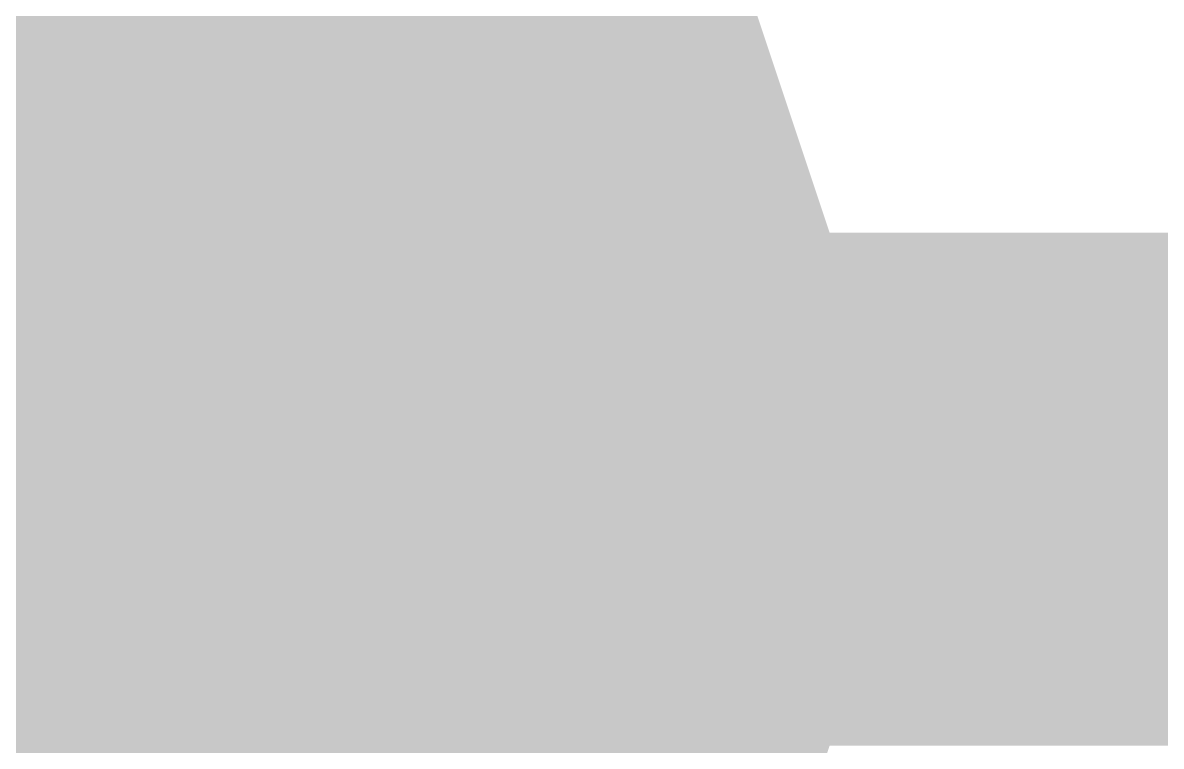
# Model space of a CAD drawing. Header units: inches. Extents: x 0 to 11.5, y 0 to 7.6.
# Drawn here: x 6.15676 to 6.18294, y 4.94388 to 4.96052 of the extents above; entities that cross this region are included whole.
import ezdxf

# ---------------------------------------------------------------- set-up
doc = ezdxf.new("R2010")
doc.units = ezdxf.units.IN
doc.header["$MEASUREMENT"] = 0
doc.layers.add('Sheet', color=255, linetype='Continuous')

msp = doc.modelspace()

# ---------------------------------------------------------------- linework, layer by layer
at = {"layer": 'Sheet'}
for points in [[(6.800175, 5.149913, 0.0118, 0.0118, 0), (6.800175, 4.949791, 0.0118, 0.0118, 0), (6.150224, 4.949791, 0.0118, 0.0118, 0)], [(6.16114, 4.966661, 0.0118, 0.0118, 0), (6.162132, 4.965999, 0.0118, 0.0118, 0), (6.162793, 4.965338, 0.0118, 0.0118, 0), (6.163455, 4.964676, 0.0118, 0.0118, 0), (6.164116, 4.964015, 0.0118, 0.0118, 0), (6.164778, 4.963353, 0.0118, 0.0118, 0), (6.165439, 4.962692, 0.0118, 0.0118, 0), (6.166101, 4.96203, 0.0118, 0.0118, 0), (6.166763, 4.961038, 0.0118, 0.0118, 0), (6.167093, 4.960376, 0.0118, 0.0118, 0), (6.167755, 4.959384, 0.0118, 0.0118, 0), (6.168086, 4.958722, 0.0118, 0.0118, 0), (6.168416, 4.95773, 0.0118, 0.0118, 0), (6.168747, 4.956737, 0.0118, 0.0118, 0), (6.169078, 4.955745, 0.0118, 0.0118, 0), (6.169409, 4.954753, 0.0118, 0.0118, 0), (6.169739, 4.95376, 0.0118, 0.0118, 0), (6.169739, 4.952768, 0.0118, 0.0118, 0), (6.17007, 4.951776, 0.0118, 0.0118, 0), (6.17007, 4.950783, 0.0118, 0.0118, 0), (6.17007, 4.949791, 0.0118, 0.0118, 0)], [(6.16114, 4.966661, 0.0118, 0.0118, 0), (6.162132, 4.965999, 0.0118, 0.0118, 0), (6.162793, 4.965338, 0.0118, 0.0118, 0), (6.163455, 4.964676, 0.0118, 0.0118, 0), (6.164116, 4.964015, 0.0118, 0.0118, 0), (6.164778, 4.963353, 0.0118, 0.0118, 0), (6.165439, 4.962692, 0.0118, 0.0118, 0), (6.166101, 4.96203, 0.0118, 0.0118, 0), (6.166763, 4.961038, 0.0118, 0.0118, 0), (6.167093, 4.960376, 0.0118, 0.0118, 0), (6.167755, 4.959384, 0.0118, 0.0118, 0), (6.168086, 4.958722, 0.0118, 0.0118, 0), (6.168416, 4.95773, 0.0118, 0.0118, 0), (6.168747, 4.956737, 0.0118, 0.0118, 0), (6.169078, 4.955745, 0.0118, 0.0118, 0), (6.169409, 4.954753, 0.0118, 0.0118, 0), (6.169739, 4.95376, 0.0118, 0.0118, 0), (6.169739, 4.952768, 0.0118, 0.0118, 0), (6.17007, 4.951776, 0.0118, 0.0118, 0), (6.17007, 4.950783, 0.0118, 0.0118, 0), (6.17007, 4.949791, 0.0118, 0.0118, 0)], [(6.16114, 4.966661, 0.0118, 0.0118, 0), (6.162132, 4.965999, 0.0118, 0.0118, 0), (6.162793, 4.965338, 0.0118, 0.0118, 0), (6.163455, 4.964676, 0.0118, 0.0118, 0), (6.164116, 4.964015, 0.0118, 0.0118, 0), (6.164778, 4.963353, 0.0118, 0.0118, 0), (6.165439, 4.962692, 0.0118, 0.0118, 0), (6.166101, 4.96203, 0.0118, 0.0118, 0), (6.166763, 4.961038, 0.0118, 0.0118, 0), (6.167093, 4.960376, 0.0118, 0.0118, 0), (6.167755, 4.959384, 0.0118, 0.0118, 0), (6.168086, 4.958722, 0.0118, 0.0118, 0), (6.168416, 4.95773, 0.0118, 0.0118, 0), (6.168747, 4.956737, 0.0118, 0.0118, 0), (6.169078, 4.955745, 0.0118, 0.0118, 0), (6.169409, 4.954753, 0.0118, 0.0118, 0), (6.169739, 4.95376, 0.0118, 0.0118, 0), (6.169739, 4.952768, 0.0118, 0.0118, 0), (6.17007, 4.951776, 0.0118, 0.0118, 0), (6.17007, 4.950783, 0.0118, 0.0118, 0), (6.17007, 4.949791, 0.0118, 0.0118, 0)], [(6.16114, 4.966661, 0.0118, 0.0118, 0), (6.162132, 4.965999, 0.0118, 0.0118, 0), (6.162793, 4.965338, 0.0118, 0.0118, 0), (6.163455, 4.964676, 0.0118, 0.0118, 0), (6.164116, 4.964015, 0.0118, 0.0118, 0), (6.164778, 4.963353, 0.0118, 0.0118, 0), (6.165439, 4.962692, 0.0118, 0.0118, 0), (6.166101, 4.96203, 0.0118, 0.0118, 0), (6.166763, 4.961038, 0.0118, 0.0118, 0), (6.167093, 4.960376, 0.0118, 0.0118, 0), (6.167755, 4.959384, 0.0118, 0.0118, 0), (6.168086, 4.958722, 0.0118, 0.0118, 0), (6.168416, 4.95773, 0.0118, 0.0118, 0), (6.168747, 4.956737, 0.0118, 0.0118, 0), (6.169078, 4.955745, 0.0118, 0.0118, 0), (6.169409, 4.954753, 0.0118, 0.0118, 0), (6.169739, 4.95376, 0.0118, 0.0118, 0), (6.169739, 4.952768, 0.0118, 0.0118, 0), (6.17007, 4.951776, 0.0118, 0.0118, 0), (6.17007, 4.950783, 0.0118, 0.0118, 0), (6.17007, 4.949791, 0.0118, 0.0118, 0)], [(6.16114, 4.966661, 0.0118, 0.0118, 0), (6.162132, 4.965999, 0.0118, 0.0118, 0), (6.162793, 4.965338, 0.0118, 0.0118, 0), (6.163455, 4.964676, 0.0118, 0.0118, 0), (6.164116, 4.964015, 0.0118, 0.0118, 0), (6.164778, 4.963353, 0.0118, 0.0118, 0), (6.165439, 4.962692, 0.0118, 0.0118, 0), (6.166101, 4.96203, 0.0118, 0.0118, 0), (6.166763, 4.961038, 0.0118, 0.0118, 0), (6.167093, 4.960376, 0.0118, 0.0118, 0), (6.167755, 4.959384, 0.0118, 0.0118, 0), (6.168086, 4.958722, 0.0118, 0.0118, 0), (6.168416, 4.95773, 0.0118, 0.0118, 0), (6.168747, 4.956737, 0.0118, 0.0118, 0), (6.169078, 4.955745, 0.0118, 0.0118, 0), (6.169409, 4.954753, 0.0118, 0.0118, 0), (6.169739, 4.95376, 0.0118, 0.0118, 0), (6.169739, 4.952768, 0.0118, 0.0118, 0), (6.17007, 4.951776, 0.0118, 0.0118, 0), (6.17007, 4.950783, 0.0118, 0.0118, 0), (6.17007, 4.949791, 0.0118, 0.0118, 0)], [(6.16114, 4.966661, 0.0118, 0.0118, 0), (6.162132, 4.965999, 0.0118, 0.0118, 0), (6.162793, 4.965338, 0.0118, 0.0118, 0), (6.163455, 4.964676, 0.0118, 0.0118, 0), (6.164116, 4.964015, 0.0118, 0.0118, 0), (6.164778, 4.963353, 0.0118, 0.0118, 0), (6.165439, 4.962692, 0.0118, 0.0118, 0), (6.166101, 4.96203, 0.0118, 0.0118, 0), (6.166763, 4.961038, 0.0118, 0.0118, 0), (6.167093, 4.960376, 0.0118, 0.0118, 0), (6.167755, 4.959384, 0.0118, 0.0118, 0), (6.168086, 4.958722, 0.0118, 0.0118, 0), (6.168416, 4.95773, 0.0118, 0.0118, 0), (6.168747, 4.956737, 0.0118, 0.0118, 0), (6.169078, 4.955745, 0.0118, 0.0118, 0), (6.169409, 4.954753, 0.0118, 0.0118, 0), (6.169739, 4.95376, 0.0118, 0.0118, 0), (6.169739, 4.952768, 0.0118, 0.0118, 0), (6.17007, 4.951776, 0.0118, 0.0118, 0), (6.17007, 4.950783, 0.0118, 0.0118, 0), (6.17007, 4.949791, 0.0118, 0.0118, 0)], [(6.16114, 4.966661, 0.0118, 0.0118, 0), (6.162132, 4.965999, 0.0118, 0.0118, 0), (6.162793, 4.965338, 0.0118, 0.0118, 0), (6.163455, 4.964676, 0.0118, 0.0118, 0), (6.164116, 4.964015, 0.0118, 0.0118, 0), (6.164778, 4.963353, 0.0118, 0.0118, 0), (6.165439, 4.962692, 0.0118, 0.0118, 0), (6.166101, 4.96203, 0.0118, 0.0118, 0), (6.166763, 4.961038, 0.0118, 0.0118, 0), (6.167093, 4.960376, 0.0118, 0.0118, 0), (6.167755, 4.959384, 0.0118, 0.0118, 0), (6.168086, 4.958722, 0.0118, 0.0118, 0), (6.168416, 4.95773, 0.0118, 0.0118, 0), (6.168747, 4.956737, 0.0118, 0.0118, 0), (6.169078, 4.955745, 0.0118, 0.0118, 0), (6.169409, 4.954753, 0.0118, 0.0118, 0), (6.169739, 4.95376, 0.0118, 0.0118, 0), (6.169739, 4.952768, 0.0118, 0.0118, 0), (6.17007, 4.951776, 0.0118, 0.0118, 0), (6.17007, 4.950783, 0.0118, 0.0118, 0), (6.17007, 4.949791, 0.0118, 0.0118, 0)], [(6.16114, 4.966661, 0.0118, 0.0118, 0), (6.162132, 4.965999, 0.0118, 0.0118, 0), (6.162793, 4.965338, 0.0118, 0.0118, 0), (6.163455, 4.964676, 0.0118, 0.0118, 0), (6.164116, 4.964015, 0.0118, 0.0118, 0), (6.164778, 4.963353, 0.0118, 0.0118, 0), (6.165439, 4.962692, 0.0118, 0.0118, 0), (6.166101, 4.96203, 0.0118, 0.0118, 0), (6.166763, 4.961038, 0.0118, 0.0118, 0), (6.167093, 4.960376, 0.0118, 0.0118, 0), (6.167755, 4.959384, 0.0118, 0.0118, 0), (6.168086, 4.958722, 0.0118, 0.0118, 0), (6.168416, 4.95773, 0.0118, 0.0118, 0), (6.168747, 4.956737, 0.0118, 0.0118, 0), (6.169078, 4.955745, 0.0118, 0.0118, 0), (6.169409, 4.954753, 0.0118, 0.0118, 0), (6.169739, 4.95376, 0.0118, 0.0118, 0), (6.169739, 4.952768, 0.0118, 0.0118, 0), (6.17007, 4.951776, 0.0118, 0.0118, 0), (6.17007, 4.950783, 0.0118, 0.0118, 0), (6.17007, 4.949791, 0.0118, 0.0118, 0)], [(6.165439, 4.962692, 0.0039, 0.0039, 0), (6.166101, 4.96203, 0.0039, 0.0039, 0), (6.166763, 4.961038, 0.0039, 0.0039, 0), (6.167093, 4.960376, 0.0039, 0.0039, 0), (6.167755, 4.959384, 0.0039, 0.0039, 0), (6.168086, 4.958722, 0.0039, 0.0039, 0), (6.168416, 4.95773, 0.0039, 0.0039, 0), (6.168747, 4.956737, 0.0039, 0.0039, 0), (6.169078, 4.955745, 0.0039, 0.0039, 0), (6.169409, 4.954753, 0.0039, 0.0039, 0), (6.169739, 4.95376, 0.0039, 0.0039, 0), (6.169739, 4.952768, 0.0039, 0.0039, 0), (6.17007, 4.951776, 0.0039, 0.0039, 0), (6.17007, 4.950783, 0.0039, 0.0039, 0), (6.17007, 4.949791, 0.0039, 0.0039, 0)], [(6.165439, 4.962692, 0.0039, 0.0039, 0), (6.166101, 4.96203, 0.0039, 0.0039, 0), (6.166763, 4.961038, 0.0039, 0.0039, 0), (6.167093, 4.960376, 0.0039, 0.0039, 0), (6.167755, 4.959384, 0.0039, 0.0039, 0), (6.168086, 4.958722, 0.0039, 0.0039, 0), (6.168416, 4.95773, 0.0039, 0.0039, 0), (6.168747, 4.956737, 0.0039, 0.0039, 0), (6.169078, 4.955745, 0.0039, 0.0039, 0), (6.169409, 4.954753, 0.0039, 0.0039, 0), (6.169739, 4.95376, 0.0039, 0.0039, 0), (6.169739, 4.952768, 0.0039, 0.0039, 0), (6.17007, 4.951776, 0.0039, 0.0039, 0), (6.17007, 4.950783, 0.0039, 0.0039, 0), (6.17007, 4.949791, 0.0039, 0.0039, 0)], [(6.165439, 4.962692, 0.0039, 0.0039, 0), (6.166101, 4.96203, 0.0039, 0.0039, 0), (6.166763, 4.961038, 0.0039, 0.0039, 0), (6.167093, 4.960376, 0.0039, 0.0039, 0), (6.167755, 4.959384, 0.0039, 0.0039, 0), (6.168086, 4.958722, 0.0039, 0.0039, 0), (6.168416, 4.95773, 0.0039, 0.0039, 0), (6.168747, 4.956737, 0.0039, 0.0039, 0), (6.169078, 4.955745, 0.0039, 0.0039, 0), (6.169409, 4.954753, 0.0039, 0.0039, 0), (6.169739, 4.95376, 0.0039, 0.0039, 0), (6.169739, 4.952768, 0.0039, 0.0039, 0), (6.17007, 4.951776, 0.0039, 0.0039, 0), (6.17007, 4.950783, 0.0039, 0.0039, 0), (6.17007, 4.949791, 0.0039, 0.0039, 0)], [(6.165439, 4.962692, 0.0039, 0.0039, 0), (6.166101, 4.96203, 0.0039, 0.0039, 0), (6.166763, 4.961038, 0.0039, 0.0039, 0), (6.167093, 4.960376, 0.0039, 0.0039, 0), (6.167755, 4.959384, 0.0039, 0.0039, 0), (6.168086, 4.958722, 0.0039, 0.0039, 0), (6.168416, 4.95773, 0.0039, 0.0039, 0), (6.168747, 4.956737, 0.0039, 0.0039, 0), (6.169078, 4.955745, 0.0039, 0.0039, 0), (6.169409, 4.954753, 0.0039, 0.0039, 0), (6.169739, 4.95376, 0.0039, 0.0039, 0), (6.169739, 4.952768, 0.0039, 0.0039, 0), (6.17007, 4.951776, 0.0039, 0.0039, 0), (6.17007, 4.950783, 0.0039, 0.0039, 0), (6.17007, 4.949791, 0.0039, 0.0039, 0)], [(6.165439, 4.962692, 0.0039, 0.0039, 0), (6.166101, 4.96203, 0.0039, 0.0039, 0), (6.166763, 4.961038, 0.0039, 0.0039, 0), (6.167093, 4.960376, 0.0039, 0.0039, 0), (6.167755, 4.959384, 0.0039, 0.0039, 0), (6.168086, 4.958722, 0.0039, 0.0039, 0), (6.168416, 4.95773, 0.0039, 0.0039, 0), (6.168747, 4.956737, 0.0039, 0.0039, 0), (6.169078, 4.955745, 0.0039, 0.0039, 0), (6.169409, 4.954753, 0.0039, 0.0039, 0), (6.169739, 4.95376, 0.0039, 0.0039, 0), (6.169739, 4.952768, 0.0039, 0.0039, 0), (6.17007, 4.951776, 0.0039, 0.0039, 0), (6.17007, 4.950783, 0.0039, 0.0039, 0), (6.17007, 4.949791, 0.0039, 0.0039, 0)], [(6.165439, 4.962692, 0.0039, 0.0039, 0), (6.166101, 4.96203, 0.0039, 0.0039, 0), (6.166763, 4.961038, 0.0039, 0.0039, 0), (6.167093, 4.960376, 0.0039, 0.0039, 0), (6.167755, 4.959384, 0.0039, 0.0039, 0), (6.168086, 4.958722, 0.0039, 0.0039, 0), (6.168416, 4.95773, 0.0039, 0.0039, 0), (6.168747, 4.956737, 0.0039, 0.0039, 0), (6.169078, 4.955745, 0.0039, 0.0039, 0), (6.169409, 4.954753, 0.0039, 0.0039, 0), (6.169739, 4.95376, 0.0039, 0.0039, 0), (6.169739, 4.952768, 0.0039, 0.0039, 0), (6.17007, 4.951776, 0.0039, 0.0039, 0), (6.17007, 4.950783, 0.0039, 0.0039, 0), (6.17007, 4.949791, 0.0039, 0.0039, 0)], [(6.165439, 4.962692, 0.0039, 0.0039, 0), (6.166101, 4.96203, 0.0039, 0.0039, 0), (6.166763, 4.961038, 0.0039, 0.0039, 0), (6.167093, 4.960376, 0.0039, 0.0039, 0), (6.167755, 4.959384, 0.0039, 0.0039, 0), (6.168086, 4.958722, 0.0039, 0.0039, 0), (6.168416, 4.95773, 0.0039, 0.0039, 0), (6.168747, 4.956737, 0.0039, 0.0039, 0), (6.169078, 4.955745, 0.0039, 0.0039, 0), (6.169409, 4.954753, 0.0039, 0.0039, 0), (6.169739, 4.95376, 0.0039, 0.0039, 0), (6.169739, 4.952768, 0.0039, 0.0039, 0), (6.17007, 4.951776, 0.0039, 0.0039, 0), (6.17007, 4.950783, 0.0039, 0.0039, 0), (6.17007, 4.949791, 0.0039, 0.0039, 0)], [(6.165439, 4.962692, 0.0039, 0.0039, 0), (6.166101, 4.96203, 0.0039, 0.0039, 0), (6.166763, 4.961038, 0.0039, 0.0039, 0), (6.167093, 4.960376, 0.0039, 0.0039, 0), (6.167755, 4.959384, 0.0039, 0.0039, 0), (6.168086, 4.958722, 0.0039, 0.0039, 0), (6.168416, 4.95773, 0.0039, 0.0039, 0), (6.168747, 4.956737, 0.0039, 0.0039, 0), (6.169078, 4.955745, 0.0039, 0.0039, 0), (6.169409, 4.954753, 0.0039, 0.0039, 0), (6.169739, 4.95376, 0.0039, 0.0039, 0), (6.169739, 4.952768, 0.0039, 0.0039, 0), (6.17007, 4.951776, 0.0039, 0.0039, 0), (6.17007, 4.950783, 0.0039, 0.0039, 0), (6.17007, 4.949791, 0.0039, 0.0039, 0)], [(6.17007, 4.949791, 0.0118, 0.0118, 0), (6.17007, 4.948799, 0.0118, 0.0118, 0), (6.17007, 4.947806, 0.0118, 0.0118, 0), (6.169739, 4.946814, 0.0118, 0.0118, 0), (6.169739, 4.945822, 0.0118, 0.0118, 0), (6.169409, 4.944829, 0.0118, 0.0118, 0), (6.169078, 4.943837, 0.0118, 0.0118, 0), (6.168747, 4.942845, 0.0118, 0.0118, 0), (6.168416, 4.942183, 0.0118, 0.0118, 0), (6.168086, 4.941191, 0.0118, 0.0118, 0), (6.167755, 4.940198, 0.0118, 0.0118, 0), (6.167093, 4.939537, 0.0118, 0.0118, 0), (6.166763, 4.938875, 0.0118, 0.0118, 0), (6.166101, 4.937883, 0.0118, 0.0118, 0)], [(6.17007, 4.949791, 0.0118, 0.0118, 0), (6.17007, 4.948799, 0.0118, 0.0118, 0), (6.17007, 4.947806, 0.0118, 0.0118, 0), (6.169739, 4.946814, 0.0118, 0.0118, 0), (6.169739, 4.945822, 0.0118, 0.0118, 0), (6.169409, 4.944829, 0.0118, 0.0118, 0), (6.169078, 4.943837, 0.0118, 0.0118, 0), (6.168747, 4.942845, 0.0118, 0.0118, 0), (6.168416, 4.942183, 0.0118, 0.0118, 0), (6.168086, 4.941191, 0.0118, 0.0118, 0), (6.167755, 4.940198, 0.0118, 0.0118, 0), (6.167093, 4.939537, 0.0118, 0.0118, 0), (6.166763, 4.938875, 0.0118, 0.0118, 0), (6.166101, 4.937883, 0.0118, 0.0118, 0)], [(6.17007, 4.949791, 0.0118, 0.0118, 0), (6.17007, 4.948799, 0.0118, 0.0118, 0), (6.17007, 4.947806, 0.0118, 0.0118, 0), (6.169739, 4.946814, 0.0118, 0.0118, 0), (6.169739, 4.945822, 0.0118, 0.0118, 0), (6.169409, 4.944829, 0.0118, 0.0118, 0), (6.169078, 4.943837, 0.0118, 0.0118, 0), (6.168747, 4.942845, 0.0118, 0.0118, 0), (6.168416, 4.942183, 0.0118, 0.0118, 0), (6.168086, 4.941191, 0.0118, 0.0118, 0), (6.167755, 4.940198, 0.0118, 0.0118, 0), (6.167093, 4.939537, 0.0118, 0.0118, 0), (6.166763, 4.938875, 0.0118, 0.0118, 0), (6.166101, 4.937883, 0.0118, 0.0118, 0)], [(6.17007, 4.949791, 0.0118, 0.0118, 0), (6.17007, 4.948799, 0.0118, 0.0118, 0), (6.17007, 4.947806, 0.0118, 0.0118, 0), (6.169739, 4.946814, 0.0118, 0.0118, 0), (6.169739, 4.945822, 0.0118, 0.0118, 0), (6.169409, 4.944829, 0.0118, 0.0118, 0), (6.169078, 4.943837, 0.0118, 0.0118, 0), (6.168747, 4.942845, 0.0118, 0.0118, 0), (6.168416, 4.942183, 0.0118, 0.0118, 0), (6.168086, 4.941191, 0.0118, 0.0118, 0), (6.167755, 4.940198, 0.0118, 0.0118, 0), (6.167093, 4.939537, 0.0118, 0.0118, 0), (6.166763, 4.938875, 0.0118, 0.0118, 0), (6.166101, 4.937883, 0.0118, 0.0118, 0)], [(6.17007, 4.949791, 0.0118, 0.0118, 0), (6.17007, 4.948799, 0.0118, 0.0118, 0), (6.17007, 4.947806, 0.0118, 0.0118, 0), (6.169739, 4.946814, 0.0118, 0.0118, 0), (6.169739, 4.945822, 0.0118, 0.0118, 0), (6.169409, 4.944829, 0.0118, 0.0118, 0), (6.169078, 4.943837, 0.0118, 0.0118, 0), (6.168747, 4.942845, 0.0118, 0.0118, 0), (6.168416, 4.942183, 0.0118, 0.0118, 0), (6.168086, 4.941191, 0.0118, 0.0118, 0), (6.167755, 4.940198, 0.0118, 0.0118, 0), (6.167093, 4.939537, 0.0118, 0.0118, 0), (6.166763, 4.938875, 0.0118, 0.0118, 0), (6.166101, 4.937883, 0.0118, 0.0118, 0)], [(6.17007, 4.949791, 0.0118, 0.0118, 0), (6.17007, 4.948799, 0.0118, 0.0118, 0), (6.17007, 4.947806, 0.0118, 0.0118, 0), (6.169739, 4.946814, 0.0118, 0.0118, 0), (6.169739, 4.945822, 0.0118, 0.0118, 0), (6.169409, 4.944829, 0.0118, 0.0118, 0), (6.169078, 4.943837, 0.0118, 0.0118, 0), (6.168747, 4.942845, 0.0118, 0.0118, 0), (6.168416, 4.942183, 0.0118, 0.0118, 0), (6.168086, 4.941191, 0.0118, 0.0118, 0), (6.167755, 4.940198, 0.0118, 0.0118, 0), (6.167093, 4.939537, 0.0118, 0.0118, 0), (6.166763, 4.938875, 0.0118, 0.0118, 0), (6.166101, 4.937883, 0.0118, 0.0118, 0)], [(6.17007, 4.949791, 0.0118, 0.0118, 0), (6.17007, 4.948799, 0.0118, 0.0118, 0), (6.17007, 4.947806, 0.0118, 0.0118, 0), (6.169739, 4.946814, 0.0118, 0.0118, 0), (6.169739, 4.945822, 0.0118, 0.0118, 0), (6.169409, 4.944829, 0.0118, 0.0118, 0), (6.169078, 4.943837, 0.0118, 0.0118, 0), (6.168747, 4.942845, 0.0118, 0.0118, 0), (6.168416, 4.942183, 0.0118, 0.0118, 0), (6.168086, 4.941191, 0.0118, 0.0118, 0), (6.167755, 4.940198, 0.0118, 0.0118, 0), (6.167093, 4.939537, 0.0118, 0.0118, 0), (6.166763, 4.938875, 0.0118, 0.0118, 0), (6.166101, 4.937883, 0.0118, 0.0118, 0)], [(6.17007, 4.949791, 0.0118, 0.0118, 0), (6.17007, 4.948799, 0.0118, 0.0118, 0), (6.17007, 4.947806, 0.0118, 0.0118, 0), (6.169739, 4.946814, 0.0118, 0.0118, 0), (6.169739, 4.945822, 0.0118, 0.0118, 0), (6.169409, 4.944829, 0.0118, 0.0118, 0), (6.169078, 4.943837, 0.0118, 0.0118, 0), (6.168747, 4.942845, 0.0118, 0.0118, 0), (6.168416, 4.942183, 0.0118, 0.0118, 0), (6.168086, 4.941191, 0.0118, 0.0118, 0), (6.167755, 4.940198, 0.0118, 0.0118, 0), (6.167093, 4.939537, 0.0118, 0.0118, 0), (6.166763, 4.938875, 0.0118, 0.0118, 0), (6.166101, 4.937883, 0.0118, 0.0118, 0)], [(6.17007, 4.949791, 0.0118, 0.0118, 0), (6.17007, 4.949791, 0.0118, 0.0118, 0), (6.17007, 4.949791, 0.0118, 0.0118, 0), (6.17007, 4.949791, 0.0118, 0.0118, 0), (6.17007, 4.949791, 0.0118, 0.0118, 0), (6.17007, 4.949791, 0.0118, 0.0118, 0), (6.17007, 4.949791, 0.0118, 0.0118, 0), (6.17007, 4.949791, 0.0118, 0.0118, 0), (6.17007, 4.949791, 0.0118, 0.0118, 0), (6.17007, 4.949791, 0.0118, 0.0118, 0), (6.17007, 4.949791, 0.0118, 0.0118, 0), (6.17007, 4.949791, 0.0118, 0.0118, 0), (6.17007, 4.949791, 0.0118, 0.0118, 0), (6.17007, 4.949791, 0.0118, 0.0118, 0), (6.17007, 4.949791, 0.0118, 0.0118, 0), (6.17007, 4.949791, 0.0118, 0.0118, 0), (6.17007, 4.949791, 0.0118, 0.0118, 0), (6.17007, 4.949791, 0.0118, 0.0118, 0), (6.17007, 4.949791, 0.0118, 0.0118, 0), (6.17007, 4.949791, 0.0118, 0.0118, 0), (6.17007, 4.949791, 0.0118, 0.0118, 0), (6.17007, 4.949791, 0.0118, 0.0118, 0), (6.17007, 4.949791, 0.0118, 0.0118, 0), (6.17007, 4.949791, 0.0118, 0.0118, 0), (6.17007, 4.949791, 0.0118, 0.0118, 0), (6.17007, 4.949791, 0.0118, 0.0118, 0), (6.17007, 4.949791, 0.0118, 0.0118, 0), (6.17007, 4.949791, 0.0118, 0.0118, 0), (6.17007, 4.949791, 0.0118, 0.0118, 0), (6.17007, 4.949791, 0.0118, 0.0118, 0), (6.17007, 4.949791, 0.0118, 0.0118, 0), (6.17007, 4.949791, 0.0118, 0.0118, 0), (6.17007, 4.949791, 0.0118, 0.0118, 0)], [(6.17007, 4.949791, 0.0118, 0.0118, 0), (6.17007, 4.949791, 0.0118, 0.0118, 0)], [(6.17007, 4.949791, 0.0118, 0.0118, 0), (6.17007, 4.949791, 0.0118, 0.0118, 0), (6.17007, 4.949791, 0.0118, 0.0118, 0), (6.17007, 4.949791, 0.0118, 0.0118, 0), (6.17007, 4.949791, 0.0118, 0.0118, 0), (6.17007, 4.949791, 0.0118, 0.0118, 0), (6.17007, 4.949791, 0.0118, 0.0118, 0), (6.17007, 4.949791, 0.0118, 0.0118, 0), (6.17007, 4.949791, 0.0118, 0.0118, 0), (6.17007, 4.949791, 0.0118, 0.0118, 0), (6.17007, 4.949791, 0.0118, 0.0118, 0), (6.17007, 4.949791, 0.0118, 0.0118, 0), (6.17007, 4.949791, 0.0118, 0.0118, 0), (6.17007, 4.949791, 0.0118, 0.0118, 0), (6.17007, 4.949791, 0.0118, 0.0118, 0), (6.17007, 4.949791, 0.0118, 0.0118, 0), (6.17007, 4.949791, 0.0118, 0.0118, 0), (6.17007, 4.949791, 0.0118, 0.0118, 0), (6.17007, 4.949791, 0.0118, 0.0118, 0), (6.17007, 4.949791, 0.0118, 0.0118, 0), (6.17007, 4.949791, 0.0118, 0.0118, 0), (6.17007, 4.949791, 0.0118, 0.0118, 0), (6.17007, 4.949791, 0.0118, 0.0118, 0), (6.17007, 4.949791, 0.0118, 0.0118, 0), (6.17007, 4.949791, 0.0118, 0.0118, 0), (6.17007, 4.949791, 0.0118, 0.0118, 0), (6.17007, 4.949791, 0.0118, 0.0118, 0), (6.17007, 4.949791, 0.0118, 0.0118, 0), (6.17007, 4.949791, 0.0118, 0.0118, 0), (6.17007, 4.949791, 0.0118, 0.0118, 0), (6.17007, 4.949791, 0.0118, 0.0118, 0), (6.17007, 4.949791, 0.0118, 0.0118, 0), (6.17007, 4.949791, 0.0118, 0.0118, 0)], [(6.17007, 4.949791, 0.0118, 0.0118, 0), (6.17007, 4.949791, 0.0118, 0.0118, 0)], [(6.17007, 4.949791, 0.0118, 0.0118, 0), (6.17007, 4.949791, 0.0118, 0.0118, 0), (6.17007, 4.949791, 0.0118, 0.0118, 0), (6.17007, 4.949791, 0.0118, 0.0118, 0), (6.17007, 4.949791, 0.0118, 0.0118, 0), (6.17007, 4.949791, 0.0118, 0.0118, 0), (6.17007, 4.949791, 0.0118, 0.0118, 0), (6.17007, 4.949791, 0.0118, 0.0118, 0), (6.17007, 4.949791, 0.0118, 0.0118, 0), (6.17007, 4.949791, 0.0118, 0.0118, 0), (6.17007, 4.949791, 0.0118, 0.0118, 0), (6.17007, 4.949791, 0.0118, 0.0118, 0), (6.17007, 4.949791, 0.0118, 0.0118, 0), (6.17007, 4.949791, 0.0118, 0.0118, 0), (6.17007, 4.949791, 0.0118, 0.0118, 0), (6.17007, 4.949791, 0.0118, 0.0118, 0), (6.17007, 4.949791, 0.0118, 0.0118, 0), (6.17007, 4.949791, 0.0118, 0.0118, 0), (6.17007, 4.949791, 0.0118, 0.0118, 0), (6.17007, 4.949791, 0.0118, 0.0118, 0), (6.17007, 4.949791, 0.0118, 0.0118, 0), (6.17007, 4.949791, 0.0118, 0.0118, 0), (6.17007, 4.949791, 0.0118, 0.0118, 0), (6.17007, 4.949791, 0.0118, 0.0118, 0), (6.17007, 4.949791, 0.0118, 0.0118, 0), (6.17007, 4.949791, 0.0118, 0.0118, 0), (6.17007, 4.949791, 0.0118, 0.0118, 0), (6.17007, 4.949791, 0.0118, 0.0118, 0), (6.17007, 4.949791, 0.0118, 0.0118, 0), (6.17007, 4.949791, 0.0118, 0.0118, 0), (6.17007, 4.949791, 0.0118, 0.0118, 0), (6.17007, 4.949791, 0.0118, 0.0118, 0), (6.17007, 4.949791, 0.0118, 0.0118, 0)], [(6.17007, 4.949791, 0.0118, 0.0118, 0), (6.17007, 4.949791, 0.0118, 0.0118, 0)], [(6.17007, 4.949791, 0.0118, 0.0118, 0), (6.17007, 4.949791, 0.0118, 0.0118, 0), (6.17007, 4.949791, 0.0118, 0.0118, 0), (6.17007, 4.949791, 0.0118, 0.0118, 0), (6.17007, 4.949791, 0.0118, 0.0118, 0), (6.17007, 4.949791, 0.0118, 0.0118, 0), (6.17007, 4.949791, 0.0118, 0.0118, 0), (6.17007, 4.949791, 0.0118, 0.0118, 0), (6.17007, 4.949791, 0.0118, 0.0118, 0), (6.17007, 4.949791, 0.0118, 0.0118, 0), (6.17007, 4.949791, 0.0118, 0.0118, 0), (6.17007, 4.949791, 0.0118, 0.0118, 0), (6.17007, 4.949791, 0.0118, 0.0118, 0), (6.17007, 4.949791, 0.0118, 0.0118, 0), (6.17007, 4.949791, 0.0118, 0.0118, 0), (6.17007, 4.949791, 0.0118, 0.0118, 0), (6.17007, 4.949791, 0.0118, 0.0118, 0), (6.17007, 4.949791, 0.0118, 0.0118, 0), (6.17007, 4.949791, 0.0118, 0.0118, 0), (6.17007, 4.949791, 0.0118, 0.0118, 0), (6.17007, 4.949791, 0.0118, 0.0118, 0), (6.17007, 4.949791, 0.0118, 0.0118, 0), (6.17007, 4.949791, 0.0118, 0.0118, 0), (6.17007, 4.949791, 0.0118, 0.0118, 0), (6.17007, 4.949791, 0.0118, 0.0118, 0), (6.17007, 4.949791, 0.0118, 0.0118, 0), (6.17007, 4.949791, 0.0118, 0.0118, 0), (6.17007, 4.949791, 0.0118, 0.0118, 0), (6.17007, 4.949791, 0.0118, 0.0118, 0), (6.17007, 4.949791, 0.0118, 0.0118, 0), (6.17007, 4.949791, 0.0118, 0.0118, 0), (6.17007, 4.949791, 0.0118, 0.0118, 0), (6.17007, 4.949791, 0.0118, 0.0118, 0)], [(6.17007, 4.949791, 0.0118, 0.0118, 0), (6.17007, 4.949791, 0.0118, 0.0118, 0)], [(6.17007, 4.949791, 0.0118, 0.0118, 0), (6.17007, 4.949791, 0.0118, 0.0118, 0), (6.17007, 4.949791, 0.0118, 0.0118, 0), (6.17007, 4.949791, 0.0118, 0.0118, 0), (6.17007, 4.949791, 0.0118, 0.0118, 0), (6.17007, 4.949791, 0.0118, 0.0118, 0), (6.17007, 4.949791, 0.0118, 0.0118, 0), (6.17007, 4.949791, 0.0118, 0.0118, 0), (6.17007, 4.949791, 0.0118, 0.0118, 0), (6.17007, 4.949791, 0.0118, 0.0118, 0), (6.17007, 4.949791, 0.0118, 0.0118, 0), (6.17007, 4.949791, 0.0118, 0.0118, 0), (6.17007, 4.949791, 0.0118, 0.0118, 0), (6.17007, 4.949791, 0.0118, 0.0118, 0), (6.17007, 4.949791, 0.0118, 0.0118, 0), (6.17007, 4.949791, 0.0118, 0.0118, 0), (6.17007, 4.949791, 0.0118, 0.0118, 0), (6.17007, 4.949791, 0.0118, 0.0118, 0), (6.17007, 4.949791, 0.0118, 0.0118, 0), (6.17007, 4.949791, 0.0118, 0.0118, 0), (6.17007, 4.949791, 0.0118, 0.0118, 0), (6.17007, 4.949791, 0.0118, 0.0118, 0), (6.17007, 4.949791, 0.0118, 0.0118, 0), (6.17007, 4.949791, 0.0118, 0.0118, 0), (6.17007, 4.949791, 0.0118, 0.0118, 0), (6.17007, 4.949791, 0.0118, 0.0118, 0), (6.17007, 4.949791, 0.0118, 0.0118, 0), (6.17007, 4.949791, 0.0118, 0.0118, 0), (6.17007, 4.949791, 0.0118, 0.0118, 0), (6.17007, 4.949791, 0.0118, 0.0118, 0), (6.17007, 4.949791, 0.0118, 0.0118, 0), (6.17007, 4.949791, 0.0118, 0.0118, 0), (6.17007, 4.949791, 0.0118, 0.0118, 0)], [(6.17007, 4.949791, 0.0118, 0.0118, 0), (6.17007, 4.949791, 0.0118, 0.0118, 0)], [(6.17007, 4.949791, 0.0118, 0.0118, 0), (6.17007, 4.949791, 0.0118, 0.0118, 0), (6.17007, 4.949791, 0.0118, 0.0118, 0), (6.17007, 4.949791, 0.0118, 0.0118, 0), (6.17007, 4.949791, 0.0118, 0.0118, 0), (6.17007, 4.949791, 0.0118, 0.0118, 0), (6.17007, 4.949791, 0.0118, 0.0118, 0), (6.17007, 4.949791, 0.0118, 0.0118, 0), (6.17007, 4.949791, 0.0118, 0.0118, 0), (6.17007, 4.949791, 0.0118, 0.0118, 0), (6.17007, 4.949791, 0.0118, 0.0118, 0), (6.17007, 4.949791, 0.0118, 0.0118, 0), (6.17007, 4.949791, 0.0118, 0.0118, 0), (6.17007, 4.949791, 0.0118, 0.0118, 0), (6.17007, 4.949791, 0.0118, 0.0118, 0), (6.17007, 4.949791, 0.0118, 0.0118, 0), (6.17007, 4.949791, 0.0118, 0.0118, 0), (6.17007, 4.949791, 0.0118, 0.0118, 0), (6.17007, 4.949791, 0.0118, 0.0118, 0), (6.17007, 4.949791, 0.0118, 0.0118, 0), (6.17007, 4.949791, 0.0118, 0.0118, 0), (6.17007, 4.949791, 0.0118, 0.0118, 0), (6.17007, 4.949791, 0.0118, 0.0118, 0), (6.17007, 4.949791, 0.0118, 0.0118, 0), (6.17007, 4.949791, 0.0118, 0.0118, 0), (6.17007, 4.949791, 0.0118, 0.0118, 0), (6.17007, 4.949791, 0.0118, 0.0118, 0), (6.17007, 4.949791, 0.0118, 0.0118, 0), (6.17007, 4.949791, 0.0118, 0.0118, 0), (6.17007, 4.949791, 0.0118, 0.0118, 0), (6.17007, 4.949791, 0.0118, 0.0118, 0), (6.17007, 4.949791, 0.0118, 0.0118, 0), (6.17007, 4.949791, 0.0118, 0.0118, 0)], [(6.17007, 4.949791, 0.0118, 0.0118, 0), (6.17007, 4.949791, 0.0118, 0.0118, 0)], [(6.17007, 4.949791, 0.0118, 0.0118, 0), (6.17007, 4.949791, 0.0118, 0.0118, 0), (6.17007, 4.949791, 0.0118, 0.0118, 0), (6.17007, 4.949791, 0.0118, 0.0118, 0), (6.17007, 4.949791, 0.0118, 0.0118, 0), (6.17007, 4.949791, 0.0118, 0.0118, 0), (6.17007, 4.949791, 0.0118, 0.0118, 0), (6.17007, 4.949791, 0.0118, 0.0118, 0), (6.17007, 4.949791, 0.0118, 0.0118, 0), (6.17007, 4.949791, 0.0118, 0.0118, 0), (6.17007, 4.949791, 0.0118, 0.0118, 0), (6.17007, 4.949791, 0.0118, 0.0118, 0), (6.17007, 4.949791, 0.0118, 0.0118, 0), (6.17007, 4.949791, 0.0118, 0.0118, 0), (6.17007, 4.949791, 0.0118, 0.0118, 0), (6.17007, 4.949791, 0.0118, 0.0118, 0), (6.17007, 4.949791, 0.0118, 0.0118, 0), (6.17007, 4.949791, 0.0118, 0.0118, 0), (6.17007, 4.949791, 0.0118, 0.0118, 0), (6.17007, 4.949791, 0.0118, 0.0118, 0), (6.17007, 4.949791, 0.0118, 0.0118, 0), (6.17007, 4.949791, 0.0118, 0.0118, 0), (6.17007, 4.949791, 0.0118, 0.0118, 0), (6.17007, 4.949791, 0.0118, 0.0118, 0), (6.17007, 4.949791, 0.0118, 0.0118, 0), (6.17007, 4.949791, 0.0118, 0.0118, 0), (6.17007, 4.949791, 0.0118, 0.0118, 0), (6.17007, 4.949791, 0.0118, 0.0118, 0), (6.17007, 4.949791, 0.0118, 0.0118, 0), (6.17007, 4.949791, 0.0118, 0.0118, 0), (6.17007, 4.949791, 0.0118, 0.0118, 0), (6.17007, 4.949791, 0.0118, 0.0118, 0), (6.17007, 4.949791, 0.0118, 0.0118, 0)], [(6.17007, 4.949791, 0.0118, 0.0118, 0), (6.17007, 4.949791, 0.0118, 0.0118, 0)], [(6.17007, 4.949791, 0.0118, 0.0118, 0), (6.17007, 4.949791, 0.0118, 0.0118, 0), (6.17007, 4.949791, 0.0118, 0.0118, 0), (6.17007, 4.949791, 0.0118, 0.0118, 0), (6.17007, 4.949791, 0.0118, 0.0118, 0), (6.17007, 4.949791, 0.0118, 0.0118, 0), (6.17007, 4.949791, 0.0118, 0.0118, 0), (6.17007, 4.949791, 0.0118, 0.0118, 0), (6.17007, 4.949791, 0.0118, 0.0118, 0), (6.17007, 4.949791, 0.0118, 0.0118, 0), (6.17007, 4.949791, 0.0118, 0.0118, 0), (6.17007, 4.949791, 0.0118, 0.0118, 0), (6.17007, 4.949791, 0.0118, 0.0118, 0), (6.17007, 4.949791, 0.0118, 0.0118, 0), (6.17007, 4.949791, 0.0118, 0.0118, 0), (6.17007, 4.949791, 0.0118, 0.0118, 0), (6.17007, 4.949791, 0.0118, 0.0118, 0), (6.17007, 4.949791, 0.0118, 0.0118, 0), (6.17007, 4.949791, 0.0118, 0.0118, 0), (6.17007, 4.949791, 0.0118, 0.0118, 0), (6.17007, 4.949791, 0.0118, 0.0118, 0), (6.17007, 4.949791, 0.0118, 0.0118, 0), (6.17007, 4.949791, 0.0118, 0.0118, 0), (6.17007, 4.949791, 0.0118, 0.0118, 0), (6.17007, 4.949791, 0.0118, 0.0118, 0), (6.17007, 4.949791, 0.0118, 0.0118, 0), (6.17007, 4.949791, 0.0118, 0.0118, 0), (6.17007, 4.949791, 0.0118, 0.0118, 0), (6.17007, 4.949791, 0.0118, 0.0118, 0), (6.17007, 4.949791, 0.0118, 0.0118, 0), (6.17007, 4.949791, 0.0118, 0.0118, 0), (6.17007, 4.949791, 0.0118, 0.0118, 0), (6.17007, 4.949791, 0.0118, 0.0118, 0)], [(6.17007, 4.949791, 0.0118, 0.0118, 0), (6.17007, 4.949791, 0.0118, 0.0118, 0)], [(6.17007, 4.949791, 0.0039, 0.0039, 0), (6.17007, 4.948799, 0.0039, 0.0039, 0), (6.17007, 4.947806, 0.0039, 0.0039, 0), (6.169739, 4.946814, 0.0039, 0.0039, 0), (6.169739, 4.945822, 0.0039, 0.0039, 0), (6.169409, 4.944829, 0.0039, 0.0039, 0), (6.169078, 4.943837, 0.0039, 0.0039, 0), (6.168747, 4.942845, 0.0039, 0.0039, 0), (6.168416, 4.942183, 0.0039, 0.0039, 0), (6.168086, 4.941191, 0.0039, 0.0039, 0)], [(6.17007, 4.949791, 0.0039, 0.0039, 0), (6.17007, 4.948799, 0.0039, 0.0039, 0), (6.17007, 4.947806, 0.0039, 0.0039, 0), (6.169739, 4.946814, 0.0039, 0.0039, 0), (6.169739, 4.945822, 0.0039, 0.0039, 0), (6.169409, 4.944829, 0.0039, 0.0039, 0), (6.169078, 4.943837, 0.0039, 0.0039, 0), (6.168747, 4.942845, 0.0039, 0.0039, 0), (6.168416, 4.942183, 0.0039, 0.0039, 0), (6.168086, 4.941191, 0.0039, 0.0039, 0)], [(6.17007, 4.949791, 0.0039, 0.0039, 0), (6.17007, 4.948799, 0.0039, 0.0039, 0), (6.17007, 4.947806, 0.0039, 0.0039, 0), (6.169739, 4.946814, 0.0039, 0.0039, 0), (6.169739, 4.945822, 0.0039, 0.0039, 0), (6.169409, 4.944829, 0.0039, 0.0039, 0), (6.169078, 4.943837, 0.0039, 0.0039, 0), (6.168747, 4.942845, 0.0039, 0.0039, 0), (6.168416, 4.942183, 0.0039, 0.0039, 0), (6.168086, 4.941191, 0.0039, 0.0039, 0)], [(6.17007, 4.949791, 0.0039, 0.0039, 0), (6.17007, 4.948799, 0.0039, 0.0039, 0), (6.17007, 4.947806, 0.0039, 0.0039, 0), (6.169739, 4.946814, 0.0039, 0.0039, 0), (6.169739, 4.945822, 0.0039, 0.0039, 0), (6.169409, 4.944829, 0.0039, 0.0039, 0), (6.169078, 4.943837, 0.0039, 0.0039, 0), (6.168747, 4.942845, 0.0039, 0.0039, 0), (6.168416, 4.942183, 0.0039, 0.0039, 0), (6.168086, 4.941191, 0.0039, 0.0039, 0)], [(6.17007, 4.949791, 0.0039, 0.0039, 0), (6.17007, 4.948799, 0.0039, 0.0039, 0), (6.17007, 4.947806, 0.0039, 0.0039, 0), (6.169739, 4.946814, 0.0039, 0.0039, 0), (6.169739, 4.945822, 0.0039, 0.0039, 0), (6.169409, 4.944829, 0.0039, 0.0039, 0), (6.169078, 4.943837, 0.0039, 0.0039, 0), (6.168747, 4.942845, 0.0039, 0.0039, 0), (6.168416, 4.942183, 0.0039, 0.0039, 0), (6.168086, 4.941191, 0.0039, 0.0039, 0)], [(6.17007, 4.949791, 0.0039, 0.0039, 0), (6.17007, 4.948799, 0.0039, 0.0039, 0), (6.17007, 4.947806, 0.0039, 0.0039, 0), (6.169739, 4.946814, 0.0039, 0.0039, 0), (6.169739, 4.945822, 0.0039, 0.0039, 0), (6.169409, 4.944829, 0.0039, 0.0039, 0), (6.169078, 4.943837, 0.0039, 0.0039, 0), (6.168747, 4.942845, 0.0039, 0.0039, 0), (6.168416, 4.942183, 0.0039, 0.0039, 0), (6.168086, 4.941191, 0.0039, 0.0039, 0)], [(6.17007, 4.949791, 0.0039, 0.0039, 0), (6.17007, 4.948799, 0.0039, 0.0039, 0), (6.17007, 4.947806, 0.0039, 0.0039, 0), (6.169739, 4.946814, 0.0039, 0.0039, 0), (6.169739, 4.945822, 0.0039, 0.0039, 0), (6.169409, 4.944829, 0.0039, 0.0039, 0), (6.169078, 4.943837, 0.0039, 0.0039, 0), (6.168747, 4.942845, 0.0039, 0.0039, 0), (6.168416, 4.942183, 0.0039, 0.0039, 0), (6.168086, 4.941191, 0.0039, 0.0039, 0)], [(6.17007, 4.949791, 0.0039, 0.0039, 0), (6.17007, 4.948799, 0.0039, 0.0039, 0), (6.17007, 4.947806, 0.0039, 0.0039, 0), (6.169739, 4.946814, 0.0039, 0.0039, 0), (6.169739, 4.945822, 0.0039, 0.0039, 0), (6.169409, 4.944829, 0.0039, 0.0039, 0), (6.169078, 4.943837, 0.0039, 0.0039, 0), (6.168747, 4.942845, 0.0039, 0.0039, 0), (6.168416, 4.942183, 0.0039, 0.0039, 0), (6.168086, 4.941191, 0.0039, 0.0039, 0)], [(6.17007, 4.949791, 0.0039, 0.0039, 0), (6.17007, 4.949791, 0.0039, 0.0039, 0), (6.17007, 4.949791, 0.0039, 0.0039, 0), (6.17007, 4.949791, 0.0039, 0.0039, 0), (6.17007, 4.949791, 0.0039, 0.0039, 0), (6.17007, 4.949791, 0.0039, 0.0039, 0), (6.17007, 4.949791, 0.0039, 0.0039, 0), (6.17007, 4.949791, 0.0039, 0.0039, 0), (6.17007, 4.949791, 0.0039, 0.0039, 0), (6.17007, 4.949791, 0.0039, 0.0039, 0), (6.17007, 4.949791, 0.0039, 0.0039, 0), (6.17007, 4.949791, 0.0039, 0.0039, 0), (6.17007, 4.949791, 0.0039, 0.0039, 0), (6.17007, 4.949791, 0.0039, 0.0039, 0), (6.17007, 4.949791, 0.0039, 0.0039, 0), (6.17007, 4.949791, 0.0039, 0.0039, 0), (6.17007, 4.949791, 0.0039, 0.0039, 0), (6.17007, 4.949791, 0.0039, 0.0039, 0), (6.17007, 4.949791, 0.0039, 0.0039, 0), (6.17007, 4.949791, 0.0039, 0.0039, 0), (6.17007, 4.949791, 0.0039, 0.0039, 0), (6.17007, 4.949791, 0.0039, 0.0039, 0), (6.17007, 4.949791, 0.0039, 0.0039, 0), (6.17007, 4.949791, 0.0039, 0.0039, 0), (6.17007, 4.949791, 0.0039, 0.0039, 0), (6.17007, 4.949791, 0.0039, 0.0039, 0), (6.17007, 4.949791, 0.0039, 0.0039, 0), (6.17007, 4.949791, 0.0039, 0.0039, 0), (6.17007, 4.949791, 0.0039, 0.0039, 0), (6.17007, 4.949791, 0.0039, 0.0039, 0), (6.17007, 4.949791, 0.0039, 0.0039, 0), (6.17007, 4.949791, 0.0039, 0.0039, 0), (6.17007, 4.949791, 0.0039, 0.0039, 0)], [(6.17007, 4.949791, 0.0039, 0.0039, 0), (6.17007, 4.949791, 0.0039, 0.0039, 0)], [(6.17007, 4.949791, 0.0039, 0.0039, 0), (6.17007, 4.949791, 0.0039, 0.0039, 0), (6.17007, 4.949791, 0.0039, 0.0039, 0), (6.17007, 4.949791, 0.0039, 0.0039, 0), (6.17007, 4.949791, 0.0039, 0.0039, 0), (6.17007, 4.949791, 0.0039, 0.0039, 0), (6.17007, 4.949791, 0.0039, 0.0039, 0), (6.17007, 4.949791, 0.0039, 0.0039, 0), (6.17007, 4.949791, 0.0039, 0.0039, 0), (6.17007, 4.949791, 0.0039, 0.0039, 0), (6.17007, 4.949791, 0.0039, 0.0039, 0), (6.17007, 4.949791, 0.0039, 0.0039, 0), (6.17007, 4.949791, 0.0039, 0.0039, 0), (6.17007, 4.949791, 0.0039, 0.0039, 0), (6.17007, 4.949791, 0.0039, 0.0039, 0), (6.17007, 4.949791, 0.0039, 0.0039, 0), (6.17007, 4.949791, 0.0039, 0.0039, 0), (6.17007, 4.949791, 0.0039, 0.0039, 0), (6.17007, 4.949791, 0.0039, 0.0039, 0), (6.17007, 4.949791, 0.0039, 0.0039, 0), (6.17007, 4.949791, 0.0039, 0.0039, 0), (6.17007, 4.949791, 0.0039, 0.0039, 0), (6.17007, 4.949791, 0.0039, 0.0039, 0), (6.17007, 4.949791, 0.0039, 0.0039, 0), (6.17007, 4.949791, 0.0039, 0.0039, 0), (6.17007, 4.949791, 0.0039, 0.0039, 0), (6.17007, 4.949791, 0.0039, 0.0039, 0), (6.17007, 4.949791, 0.0039, 0.0039, 0), (6.17007, 4.949791, 0.0039, 0.0039, 0), (6.17007, 4.949791, 0.0039, 0.0039, 0), (6.17007, 4.949791, 0.0039, 0.0039, 0), (6.17007, 4.949791, 0.0039, 0.0039, 0), (6.17007, 4.949791, 0.0039, 0.0039, 0)], [(6.17007, 4.949791, 0.0039, 0.0039, 0), (6.17007, 4.949791, 0.0039, 0.0039, 0)], [(6.17007, 4.949791, 0.0039, 0.0039, 0), (6.17007, 4.949791, 0.0039, 0.0039, 0), (6.17007, 4.949791, 0.0039, 0.0039, 0), (6.17007, 4.949791, 0.0039, 0.0039, 0), (6.17007, 4.949791, 0.0039, 0.0039, 0), (6.17007, 4.949791, 0.0039, 0.0039, 0), (6.17007, 4.949791, 0.0039, 0.0039, 0), (6.17007, 4.949791, 0.0039, 0.0039, 0), (6.17007, 4.949791, 0.0039, 0.0039, 0), (6.17007, 4.949791, 0.0039, 0.0039, 0), (6.17007, 4.949791, 0.0039, 0.0039, 0), (6.17007, 4.949791, 0.0039, 0.0039, 0), (6.17007, 4.949791, 0.0039, 0.0039, 0), (6.17007, 4.949791, 0.0039, 0.0039, 0), (6.17007, 4.949791, 0.0039, 0.0039, 0), (6.17007, 4.949791, 0.0039, 0.0039, 0), (6.17007, 4.949791, 0.0039, 0.0039, 0), (6.17007, 4.949791, 0.0039, 0.0039, 0), (6.17007, 4.949791, 0.0039, 0.0039, 0), (6.17007, 4.949791, 0.0039, 0.0039, 0), (6.17007, 4.949791, 0.0039, 0.0039, 0), (6.17007, 4.949791, 0.0039, 0.0039, 0), (6.17007, 4.949791, 0.0039, 0.0039, 0), (6.17007, 4.949791, 0.0039, 0.0039, 0), (6.17007, 4.949791, 0.0039, 0.0039, 0), (6.17007, 4.949791, 0.0039, 0.0039, 0), (6.17007, 4.949791, 0.0039, 0.0039, 0), (6.17007, 4.949791, 0.0039, 0.0039, 0), (6.17007, 4.949791, 0.0039, 0.0039, 0), (6.17007, 4.949791, 0.0039, 0.0039, 0), (6.17007, 4.949791, 0.0039, 0.0039, 0), (6.17007, 4.949791, 0.0039, 0.0039, 0), (6.17007, 4.949791, 0.0039, 0.0039, 0)], [(6.17007, 4.949791, 0.0039, 0.0039, 0), (6.17007, 4.949791, 0.0039, 0.0039, 0)], [(6.17007, 4.949791, 0.0039, 0.0039, 0), (6.17007, 4.949791, 0.0039, 0.0039, 0), (6.17007, 4.949791, 0.0039, 0.0039, 0), (6.17007, 4.949791, 0.0039, 0.0039, 0), (6.17007, 4.949791, 0.0039, 0.0039, 0), (6.17007, 4.949791, 0.0039, 0.0039, 0), (6.17007, 4.949791, 0.0039, 0.0039, 0), (6.17007, 4.949791, 0.0039, 0.0039, 0), (6.17007, 4.949791, 0.0039, 0.0039, 0), (6.17007, 4.949791, 0.0039, 0.0039, 0), (6.17007, 4.949791, 0.0039, 0.0039, 0), (6.17007, 4.949791, 0.0039, 0.0039, 0), (6.17007, 4.949791, 0.0039, 0.0039, 0), (6.17007, 4.949791, 0.0039, 0.0039, 0), (6.17007, 4.949791, 0.0039, 0.0039, 0), (6.17007, 4.949791, 0.0039, 0.0039, 0), (6.17007, 4.949791, 0.0039, 0.0039, 0), (6.17007, 4.949791, 0.0039, 0.0039, 0), (6.17007, 4.949791, 0.0039, 0.0039, 0), (6.17007, 4.949791, 0.0039, 0.0039, 0), (6.17007, 4.949791, 0.0039, 0.0039, 0), (6.17007, 4.949791, 0.0039, 0.0039, 0), (6.17007, 4.949791, 0.0039, 0.0039, 0), (6.17007, 4.949791, 0.0039, 0.0039, 0), (6.17007, 4.949791, 0.0039, 0.0039, 0), (6.17007, 4.949791, 0.0039, 0.0039, 0), (6.17007, 4.949791, 0.0039, 0.0039, 0), (6.17007, 4.949791, 0.0039, 0.0039, 0), (6.17007, 4.949791, 0.0039, 0.0039, 0), (6.17007, 4.949791, 0.0039, 0.0039, 0), (6.17007, 4.949791, 0.0039, 0.0039, 0), (6.17007, 4.949791, 0.0039, 0.0039, 0), (6.17007, 4.949791, 0.0039, 0.0039, 0)], [(6.17007, 4.949791, 0.0039, 0.0039, 0), (6.17007, 4.949791, 0.0039, 0.0039, 0)], [(6.17007, 4.949791, 0.0039, 0.0039, 0), (6.17007, 4.949791, 0.0039, 0.0039, 0), (6.17007, 4.949791, 0.0039, 0.0039, 0), (6.17007, 4.949791, 0.0039, 0.0039, 0), (6.17007, 4.949791, 0.0039, 0.0039, 0), (6.17007, 4.949791, 0.0039, 0.0039, 0), (6.17007, 4.949791, 0.0039, 0.0039, 0), (6.17007, 4.949791, 0.0039, 0.0039, 0), (6.17007, 4.949791, 0.0039, 0.0039, 0), (6.17007, 4.949791, 0.0039, 0.0039, 0), (6.17007, 4.949791, 0.0039, 0.0039, 0), (6.17007, 4.949791, 0.0039, 0.0039, 0), (6.17007, 4.949791, 0.0039, 0.0039, 0), (6.17007, 4.949791, 0.0039, 0.0039, 0), (6.17007, 4.949791, 0.0039, 0.0039, 0), (6.17007, 4.949791, 0.0039, 0.0039, 0), (6.17007, 4.949791, 0.0039, 0.0039, 0), (6.17007, 4.949791, 0.0039, 0.0039, 0), (6.17007, 4.949791, 0.0039, 0.0039, 0), (6.17007, 4.949791, 0.0039, 0.0039, 0), (6.17007, 4.949791, 0.0039, 0.0039, 0), (6.17007, 4.949791, 0.0039, 0.0039, 0), (6.17007, 4.949791, 0.0039, 0.0039, 0), (6.17007, 4.949791, 0.0039, 0.0039, 0), (6.17007, 4.949791, 0.0039, 0.0039, 0), (6.17007, 4.949791, 0.0039, 0.0039, 0), (6.17007, 4.949791, 0.0039, 0.0039, 0), (6.17007, 4.949791, 0.0039, 0.0039, 0), (6.17007, 4.949791, 0.0039, 0.0039, 0), (6.17007, 4.949791, 0.0039, 0.0039, 0), (6.17007, 4.949791, 0.0039, 0.0039, 0), (6.17007, 4.949791, 0.0039, 0.0039, 0), (6.17007, 4.949791, 0.0039, 0.0039, 0)], [(6.17007, 4.949791, 0.0039, 0.0039, 0), (6.17007, 4.949791, 0.0039, 0.0039, 0)], [(6.17007, 4.949791, 0.0039, 0.0039, 0), (6.17007, 4.949791, 0.0039, 0.0039, 0), (6.17007, 4.949791, 0.0039, 0.0039, 0), (6.17007, 4.949791, 0.0039, 0.0039, 0), (6.17007, 4.949791, 0.0039, 0.0039, 0), (6.17007, 4.949791, 0.0039, 0.0039, 0), (6.17007, 4.949791, 0.0039, 0.0039, 0), (6.17007, 4.949791, 0.0039, 0.0039, 0), (6.17007, 4.949791, 0.0039, 0.0039, 0), (6.17007, 4.949791, 0.0039, 0.0039, 0), (6.17007, 4.949791, 0.0039, 0.0039, 0), (6.17007, 4.949791, 0.0039, 0.0039, 0), (6.17007, 4.949791, 0.0039, 0.0039, 0), (6.17007, 4.949791, 0.0039, 0.0039, 0), (6.17007, 4.949791, 0.0039, 0.0039, 0), (6.17007, 4.949791, 0.0039, 0.0039, 0), (6.17007, 4.949791, 0.0039, 0.0039, 0), (6.17007, 4.949791, 0.0039, 0.0039, 0), (6.17007, 4.949791, 0.0039, 0.0039, 0), (6.17007, 4.949791, 0.0039, 0.0039, 0), (6.17007, 4.949791, 0.0039, 0.0039, 0), (6.17007, 4.949791, 0.0039, 0.0039, 0), (6.17007, 4.949791, 0.0039, 0.0039, 0), (6.17007, 4.949791, 0.0039, 0.0039, 0), (6.17007, 4.949791, 0.0039, 0.0039, 0), (6.17007, 4.949791, 0.0039, 0.0039, 0), (6.17007, 4.949791, 0.0039, 0.0039, 0), (6.17007, 4.949791, 0.0039, 0.0039, 0), (6.17007, 4.949791, 0.0039, 0.0039, 0), (6.17007, 4.949791, 0.0039, 0.0039, 0), (6.17007, 4.949791, 0.0039, 0.0039, 0), (6.17007, 4.949791, 0.0039, 0.0039, 0), (6.17007, 4.949791, 0.0039, 0.0039, 0)], [(6.17007, 4.949791, 0.0039, 0.0039, 0), (6.17007, 4.949791, 0.0039, 0.0039, 0)], [(6.17007, 4.949791, 0.0039, 0.0039, 0), (6.17007, 4.949791, 0.0039, 0.0039, 0), (6.17007, 4.949791, 0.0039, 0.0039, 0), (6.17007, 4.949791, 0.0039, 0.0039, 0), (6.17007, 4.949791, 0.0039, 0.0039, 0), (6.17007, 4.949791, 0.0039, 0.0039, 0), (6.17007, 4.949791, 0.0039, 0.0039, 0), (6.17007, 4.949791, 0.0039, 0.0039, 0), (6.17007, 4.949791, 0.0039, 0.0039, 0), (6.17007, 4.949791, 0.0039, 0.0039, 0), (6.17007, 4.949791, 0.0039, 0.0039, 0), (6.17007, 4.949791, 0.0039, 0.0039, 0), (6.17007, 4.949791, 0.0039, 0.0039, 0), (6.17007, 4.949791, 0.0039, 0.0039, 0), (6.17007, 4.949791, 0.0039, 0.0039, 0), (6.17007, 4.949791, 0.0039, 0.0039, 0), (6.17007, 4.949791, 0.0039, 0.0039, 0), (6.17007, 4.949791, 0.0039, 0.0039, 0), (6.17007, 4.949791, 0.0039, 0.0039, 0), (6.17007, 4.949791, 0.0039, 0.0039, 0), (6.17007, 4.949791, 0.0039, 0.0039, 0), (6.17007, 4.949791, 0.0039, 0.0039, 0), (6.17007, 4.949791, 0.0039, 0.0039, 0), (6.17007, 4.949791, 0.0039, 0.0039, 0), (6.17007, 4.949791, 0.0039, 0.0039, 0), (6.17007, 4.949791, 0.0039, 0.0039, 0), (6.17007, 4.949791, 0.0039, 0.0039, 0), (6.17007, 4.949791, 0.0039, 0.0039, 0), (6.17007, 4.949791, 0.0039, 0.0039, 0), (6.17007, 4.949791, 0.0039, 0.0039, 0), (6.17007, 4.949791, 0.0039, 0.0039, 0), (6.17007, 4.949791, 0.0039, 0.0039, 0), (6.17007, 4.949791, 0.0039, 0.0039, 0)], [(6.17007, 4.949791, 0.0039, 0.0039, 0), (6.17007, 4.949791, 0.0039, 0.0039, 0)], [(6.17007, 4.949791, 0.0039, 0.0039, 0), (6.17007, 4.949791, 0.0039, 0.0039, 0), (6.17007, 4.949791, 0.0039, 0.0039, 0), (6.17007, 4.949791, 0.0039, 0.0039, 0), (6.17007, 4.949791, 0.0039, 0.0039, 0), (6.17007, 4.949791, 0.0039, 0.0039, 0), (6.17007, 4.949791, 0.0039, 0.0039, 0), (6.17007, 4.949791, 0.0039, 0.0039, 0), (6.17007, 4.949791, 0.0039, 0.0039, 0), (6.17007, 4.949791, 0.0039, 0.0039, 0), (6.17007, 4.949791, 0.0039, 0.0039, 0), (6.17007, 4.949791, 0.0039, 0.0039, 0), (6.17007, 4.949791, 0.0039, 0.0039, 0), (6.17007, 4.949791, 0.0039, 0.0039, 0), (6.17007, 4.949791, 0.0039, 0.0039, 0), (6.17007, 4.949791, 0.0039, 0.0039, 0), (6.17007, 4.949791, 0.0039, 0.0039, 0), (6.17007, 4.949791, 0.0039, 0.0039, 0), (6.17007, 4.949791, 0.0039, 0.0039, 0), (6.17007, 4.949791, 0.0039, 0.0039, 0), (6.17007, 4.949791, 0.0039, 0.0039, 0), (6.17007, 4.949791, 0.0039, 0.0039, 0), (6.17007, 4.949791, 0.0039, 0.0039, 0), (6.17007, 4.949791, 0.0039, 0.0039, 0), (6.17007, 4.949791, 0.0039, 0.0039, 0), (6.17007, 4.949791, 0.0039, 0.0039, 0), (6.17007, 4.949791, 0.0039, 0.0039, 0), (6.17007, 4.949791, 0.0039, 0.0039, 0), (6.17007, 4.949791, 0.0039, 0.0039, 0), (6.17007, 4.949791, 0.0039, 0.0039, 0), (6.17007, 4.949791, 0.0039, 0.0039, 0), (6.17007, 4.949791, 0.0039, 0.0039, 0), (6.17007, 4.949791, 0.0039, 0.0039, 0)], [(6.17007, 4.949791, 0.0039, 0.0039, 0), (6.17007, 4.949791, 0.0039, 0.0039, 0)]]:
    msp.add_lwpolyline(points, format="xyseb", dxfattribs=at)
msp.add_lwpolyline([(6.14, 4.95, 0.02, 0.02, 1), (6.16, 4.95, 0.02, 0.02, 1)], format="xyseb", close=True, dxfattribs=at)

doc.saveas('drawing.dxf')
